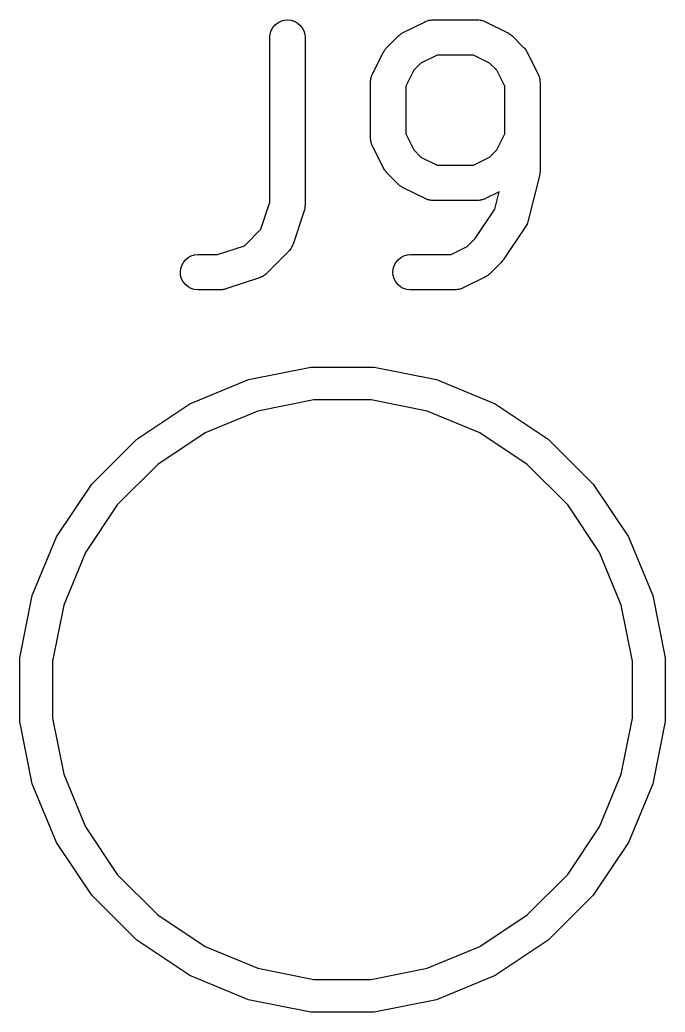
# Model space of a CAD drawing. Extents: x 4.1 to 76.2, y 7.7 to 62.
# Drawn here: x 51.89 to 54.637, y 34.161 to 38.387 of the extents above; entities that cross this region are included whole.
import ezdxf

# ---------------------------------------------------------------- set-up
doc = ezdxf.new("R2010")
doc.units = 0
doc.layers.add('BLACK', color=7, linetype='CONTINUOUS')

msp = doc.modelspace()

# ---------------------------------------------------------------- linework, layer by layer
at = {"layer": 'BLACK', "linetype": 'CONTINUOUS'}
for p, q in [((52.9771, 38.3659), (52.9885, 38.3751)), ((52.9885, 38.3751), (53.0014, 38.3819)), ((53.0014, 38.3819), (53.0155, 38.386)), ((53.0155, 38.386), (53.03, 38.3873)), ((53.03, 38.3873), (53.0446, 38.3858)), ((53.0446, 38.3858), (53.0586, 38.3815)), ((53.0586, 38.3815), (53.0715, 38.3745)), ((53.0715, 38.3745), (53.0827, 38.3652)), ((53.5198, 38.3318), (53.615, 38.3794)), ((53.615, 38.3794), (53.616, 38.3799)), ((53.616, 38.3799), (53.618, 38.3806)), ((53.618, 38.3806), (53.62, 38.3817)), ((53.62, 38.3817), (53.6249, 38.3832)), ((53.6249, 38.3832), (53.6297, 38.3849)), ((53.6297, 38.3849), (53.6319, 38.3853)), ((53.6319, 38.3853), (53.634, 38.3859)), ((53.634, 38.3859), (53.6391, 38.3864)), ((53.6391, 38.3864), (53.6442, 38.3872)), ((53.6442, 38.3872), (53.6464, 38.3871)), ((53.6464, 38.3871), (53.6486, 38.3873)), ((53.6486, 38.3873), (53.8391, 38.3873)), ((53.8391, 38.3873), (53.8401, 38.3873)), ((53.8401, 38.3873), (53.8423, 38.3871)), ((53.8423, 38.3871), (53.8445, 38.3871)), ((53.8445, 38.3871), (53.8496, 38.3863)), ((53.8496, 38.3863), (53.8546, 38.3857)), ((53.8546, 38.3857), (53.8567, 38.385)), ((53.8567, 38.385), (53.8589, 38.3847)), ((53.8589, 38.3847), (53.8637, 38.3828)), ((53.8637, 38.3828), (53.8686, 38.3813)), ((53.8686, 38.3813), (53.8705, 38.3802)), ((53.8705, 38.3802), (53.8726, 38.3794)), ((53.8726, 38.3794), (53.9678, 38.3318)), ((52.9562, 38.3279), (52.9606, 38.3419)), ((52.9606, 38.3419), (52.9676, 38.3547)), ((52.9676, 38.3547), (52.9771, 38.3659)), ((53.0827, 38.3652), (53.092, 38.3538)), ((53.092, 38.3538), (53.0989, 38.3409)), ((53.0989, 38.3409), (53.1031, 38.3269)), ((53.5162, 38.3296), (53.5198, 38.3318)), ((53.9678, 38.3318), (53.9688, 38.3313)), ((53.9688, 38.3313), (53.9723, 38.329)), ((52.9545, 38.3134), (52.9562, 38.3279)), ((52.9545, 38.3123), (52.9545, 38.3134)), ((52.9545, 37.6102), (52.9545, 38.3123)), ((53.1031, 38.3269), (53.1045, 38.3123)), ((53.1045, 38.3123), (53.1045, 37.5981)), ((53.4527, 38.2701), (53.5003, 38.3178)), ((53.5003, 38.3178), (53.501, 38.3185)), ((53.501, 38.3185), (53.5043, 38.3211)), ((53.5043, 38.3211), (53.5074, 38.324)), ((53.5074, 38.324), (53.51, 38.3257)), ((53.51, 38.3257), (53.5125, 38.3276)), ((53.5125, 38.3276), (53.5162, 38.3296)), ((53.9723, 38.329), (53.976, 38.327)), ((53.976, 38.327), (53.9784, 38.3251)), ((53.9784, 38.3251), (53.981, 38.3234)), ((53.981, 38.3234), (53.9841, 38.3204)), ((53.9841, 38.3204), (53.9873, 38.3178)), ((53.9873, 38.3178), (54.0349, 38.2701)), ((53.391, 38.1554), (53.4386, 38.2506)), ((53.4386, 38.2506), (53.4391, 38.2516)), ((53.4391, 38.2516), (53.4414, 38.2551)), ((53.4414, 38.2551), (53.4434, 38.2588)), ((53.4434, 38.2588), (53.4454, 38.2612)), ((53.4454, 38.2612), (53.4471, 38.2639)), ((53.4471, 38.2639), (53.45, 38.2669)), ((53.45, 38.2669), (53.4527, 38.2701)), ((54.0349, 38.2701), (54.0357, 38.2694)), ((54.0357, 38.2694), (54.0383, 38.2661)), ((54.0383, 38.2661), (54.0412, 38.263)), ((54.0412, 38.263), (54.0429, 38.2604)), ((54.0429, 38.2604), (54.0448, 38.2579)), ((54.0448, 38.2579), (54.0467, 38.2542)), ((54.0467, 38.2542), (54.049, 38.2506)), ((54.049, 38.2506), (54.0966, 38.1554)), ((53.6663, 38.2373), (53.5978, 38.2031)), ((53.8213, 38.2373), (53.6663, 38.2373)), ((53.8899, 38.2031), (53.8213, 38.2373)), ((53.5674, 38.1727), (53.5331, 38.1042)), ((53.5978, 38.2031), (53.5674, 38.1727)), ((53.9203, 38.1727), (53.8899, 38.2031)), ((53.9545, 38.1042), (53.9203, 38.1727)), ((53.3831, 38.1229), (53.3834, 38.1251)), ((53.3831, 38.1219), (53.3831, 38.1229)), ((53.3831, 37.8838), (53.3831, 38.1219)), ((53.3833, 38.1273), (53.3842, 38.1324)), ((53.3834, 38.1251), (53.3833, 38.1273)), ((53.3842, 38.1324), (53.3847, 38.1375)), ((53.3847, 38.1375), (53.3854, 38.1396)), ((53.3854, 38.1396), (53.3858, 38.1417)), ((53.3858, 38.1417), (53.3876, 38.1465)), ((53.3876, 38.1465), (53.3892, 38.1514)), ((53.3892, 38.1514), (53.3902, 38.1533)), ((53.3902, 38.1533), (53.391, 38.1554)), ((54.0966, 38.1554), (54.0971, 38.1545)), ((54.0971, 38.1545), (54.0978, 38.1524)), ((54.0978, 38.1524), (54.0989, 38.1504)), ((54.0989, 38.1504), (54.1003, 38.1455)), ((54.1003, 38.1455), (54.1021, 38.1407)), ((54.1021, 38.1407), (54.1025, 38.1385)), ((54.1025, 38.1385), (54.1031, 38.1364)), ((54.1031, 38.1364), (54.1036, 38.1313)), ((54.1036, 38.1313), (54.1044, 38.1263)), ((54.1044, 38.1263), (54.1043, 38.1241)), ((54.1043, 38.1241), (54.1045, 38.1219)), ((54.1045, 38.1219), (54.1045, 37.7409)), ((53.5331, 38.1042), (53.5331, 37.9015)), ((53.9545, 37.9015), (53.9545, 38.1042)), ((53.3833, 37.8816), (53.3831, 37.8838)), ((53.3832, 37.8794), (53.3833, 37.8816)), ((53.384, 37.8743), (53.3832, 37.8794)), ((53.3845, 37.8692), (53.384, 37.8743)), ((53.3852, 37.8671), (53.3845, 37.8692)), ((53.3855, 37.8649), (53.3852, 37.8671)), ((53.5331, 37.9015), (53.5674, 37.833)), ((53.9203, 37.833), (53.9545, 37.9015)), ((53.3873, 37.8601), (53.3855, 37.8649)), ((53.3888, 37.8552), (53.3873, 37.8601)), ((53.3898, 37.8532), (53.3888, 37.8552)), ((53.3906, 37.8512), (53.3898, 37.8532)), ((53.391, 37.8502), (53.3906, 37.8512)), ((53.4386, 37.755), (53.391, 37.8502)), ((53.5674, 37.833), (53.5978, 37.8025)), ((53.8899, 37.8025), (53.9203, 37.833)), ((53.5978, 37.8025), (53.6663, 37.7683)), ((53.8213, 37.7683), (53.8899, 37.8025)), ((53.4409, 37.7514), (53.4386, 37.755)), ((53.4428, 37.7477), (53.4409, 37.7514)), ((53.4448, 37.7452), (53.4428, 37.7477)), ((53.4464, 37.7426), (53.4448, 37.7452)), ((53.4493, 37.7395), (53.4464, 37.7426)), ((53.4519, 37.7362), (53.4493, 37.7395)), ((53.6663, 37.7683), (53.8213, 37.7683)), ((54.1045, 37.7399), (54.1044, 37.7385)), ((54.1045, 37.7409), (54.1045, 37.7399)), ((53.4527, 37.7355), (53.4519, 37.7362)), ((53.5003, 37.6879), (53.4527, 37.7355)), ((54.1023, 37.7227), (54.0547, 37.5322)), ((54.1025, 37.724), (54.1023, 37.7227)), ((54.1029, 37.7253), (54.1025, 37.724)), ((54.1036, 37.7313), (54.1029, 37.7253)), ((54.1044, 37.7372), (54.1036, 37.7313)), ((54.1044, 37.7385), (54.1044, 37.7372)), ((53.5036, 37.6852), (53.5003, 37.6879)), ((53.5066, 37.6823), (53.5036, 37.6852)), ((53.5092, 37.6806), (53.5066, 37.6823)), ((53.5116, 37.6786), (53.5092, 37.6806)), ((53.5153, 37.6766), (53.5116, 37.6786)), ((53.5189, 37.6743), (53.5153, 37.6766)), ((53.5198, 37.6738), (53.5189, 37.6743)), ((53.615, 37.6262), (53.5198, 37.6738)), ((53.9308, 37.6553), (53.8726, 37.6262)), ((53.9123, 37.5812), (53.9308, 37.6553)), ((53.6171, 37.6254), (53.615, 37.6262)), ((53.619, 37.6244), (53.6171, 37.6254)), ((53.6239, 37.6228), (53.619, 37.6244)), ((53.6287, 37.621), (53.6239, 37.6228)), ((53.6309, 37.6206), (53.6287, 37.621)), ((53.633, 37.6199), (53.6309, 37.6206)), ((53.6381, 37.6194), (53.633, 37.6199)), ((53.6431, 37.6185), (53.6381, 37.6194)), ((53.6453, 37.6185), (53.6431, 37.6185)), ((53.6475, 37.6183), (53.6453, 37.6185)), ((53.6486, 37.6183), (53.6475, 37.6183)), ((53.8391, 37.6183), (53.6486, 37.6183)), ((53.8412, 37.6185), (53.8391, 37.6183)), ((53.8435, 37.6184), (53.8412, 37.6185)), ((53.8485, 37.6192), (53.8435, 37.6184)), ((53.8536, 37.6197), (53.8485, 37.6192)), ((53.8557, 37.6204), (53.8536, 37.6197)), ((53.8579, 37.6207), (53.8557, 37.6204)), ((53.8627, 37.6225), (53.8579, 37.6207)), ((53.8676, 37.624), (53.8627, 37.6225)), ((53.8696, 37.625), (53.8676, 37.624)), ((53.8717, 37.6257), (53.8696, 37.625)), ((53.8726, 37.6262), (53.8717, 37.6257)), ((52.9164, 37.4957), (52.9545, 37.6102)), ((53.1007, 37.5743), (53.0531, 37.4315)), ((53.1016, 37.5784), (53.1007, 37.5743)), ((53.1029, 37.5825), (53.1016, 37.5784)), ((53.1032, 37.5856), (53.1029, 37.5825)), ((53.1039, 37.5886), (53.1032, 37.5856)), ((53.104, 37.5928), (53.1039, 37.5886)), ((53.1045, 37.597), (53.104, 37.5928)), ((53.1045, 37.5981), (53.1045, 37.597)), ((53.8284, 37.4554), (53.9123, 37.5812)), ((54.0544, 37.5312), (54.0527, 37.5265)), ((54.0547, 37.5322), (54.0544, 37.5312)), ((52.8462, 37.4255), (52.9164, 37.4957)), ((54.0443, 37.5088), (53.9491, 37.366)), ((54.0467, 37.5133), (54.0443, 37.5088)), ((54.0493, 37.5175), (54.0467, 37.5133)), ((54.0501, 37.5197), (54.0493, 37.5175)), ((54.0512, 37.5217), (54.0501, 37.5197)), ((54.0527, 37.5265), (54.0512, 37.5217)), ((53.7946, 37.4216), (53.8284, 37.4554)), ((52.7316, 37.3873), (52.8462, 37.4255)), ((53.0349, 37.4022), (52.9397, 37.3069)), ((53.0363, 37.4039), (53.0349, 37.4022)), ((53.038, 37.4054), (53.0363, 37.4039)), ((53.041, 37.4095), (53.038, 37.4054)), ((53.0442, 37.4135), (53.041, 37.4095)), ((53.0453, 37.4154), (53.0442, 37.4135)), ((53.0466, 37.4172), (53.0453, 37.4154)), ((53.0487, 37.4219), (53.0466, 37.4172)), ((53.0511, 37.4264), (53.0487, 37.4219)), ((53.0518, 37.4285), (53.0511, 37.4264)), ((53.0527, 37.4305), (53.0518, 37.4285)), ((53.0531, 37.4315), (53.0527, 37.4305)), ((53.7261, 37.3873), (53.7946, 37.4216)), ((52.5864, 37.3543), (52.5957, 37.3656)), ((52.5957, 37.3656), (52.6071, 37.3748)), ((52.6071, 37.3748), (52.62, 37.3817)), ((52.62, 37.3817), (52.634, 37.3859)), ((52.634, 37.3859), (52.6486, 37.3873)), ((52.6486, 37.3873), (52.7316, 37.3873)), ((53.4912, 37.3543), (53.5005, 37.3656)), ((53.5005, 37.3656), (53.5118, 37.3748)), ((53.5118, 37.3748), (53.5248, 37.3817)), ((53.5248, 37.3817), (53.5388, 37.3859)), ((53.5388, 37.3859), (53.5533, 37.3873)), ((53.5533, 37.3873), (53.7261, 37.3873)), ((53.944, 37.3598), (53.9397, 37.3545)), ((53.9485, 37.3651), (53.944, 37.3598)), ((53.949, 37.3659), (53.9485, 37.3651)), ((53.9491, 37.366), (53.949, 37.3659)), ((53.949, 37.3659), (53.949, 37.3659)), ((53.949, 37.3659), (53.949, 37.3659)), ((52.5736, 37.3129), (52.5751, 37.3274)), ((52.5751, 37.3274), (52.5794, 37.3414)), ((52.5794, 37.3414), (52.5864, 37.3543)), ((53.4783, 37.3129), (53.4799, 37.3274)), ((53.4799, 37.3274), (53.4842, 37.3414)), ((53.4842, 37.3414), (53.4912, 37.3543)), ((53.9397, 37.3545), (53.8921, 37.3069)), ((52.5749, 37.2983), (52.5736, 37.3129)), ((52.579, 37.2842), (52.5749, 37.2983)), ((52.5858, 37.2713), (52.579, 37.2842)), ((52.9104, 37.2888), (52.7675, 37.2412)), ((52.9124, 37.2897), (52.9104, 37.2888)), ((52.9145, 37.2903), (52.9124, 37.2897)), ((52.9191, 37.2927), (52.9145, 37.2903)), ((52.9238, 37.2948), (52.9191, 37.2927)), ((52.9256, 37.296), (52.9238, 37.2948)), ((52.9275, 37.2971), (52.9256, 37.296)), ((52.9315, 37.3003), (52.9275, 37.2971)), ((52.9357, 37.3032), (52.9315, 37.3003)), ((52.9372, 37.3048), (52.9357, 37.3032)), ((52.939, 37.3062), (52.9372, 37.3048)), ((52.9397, 37.3069), (52.939, 37.3062)), ((53.4797, 37.2983), (53.4783, 37.3129)), ((53.4838, 37.2842), (53.4797, 37.2983)), ((53.4906, 37.2713), (53.4838, 37.2842)), ((53.8726, 37.2929), (53.7774, 37.2453)), ((53.8762, 37.2951), (53.8726, 37.2929)), ((53.8799, 37.2971), (53.8762, 37.2951)), ((53.8823, 37.299), (53.8799, 37.2971)), ((53.885, 37.3007), (53.8823, 37.299)), ((53.888, 37.3036), (53.885, 37.3007)), ((53.8913, 37.3062), (53.888, 37.3036)), ((53.8921, 37.3069), (53.8913, 37.3062)), ((52.595, 37.2599), (52.5858, 37.2713)), ((52.6062, 37.2505), (52.595, 37.2599)), ((52.619, 37.2434), (52.6062, 37.2505)), ((52.633, 37.239), (52.619, 37.2434)), ((52.6475, 37.2373), (52.633, 37.239)), ((52.6486, 37.2373), (52.6475, 37.2373)), ((52.7438, 37.2373), (52.6486, 37.2373)), ((52.748, 37.2378), (52.7438, 37.2373)), ((52.7522, 37.2378), (52.748, 37.2378)), ((52.7553, 37.2385), (52.7522, 37.2378)), ((52.7584, 37.2388), (52.7553, 37.2385)), ((52.7624, 37.24), (52.7584, 37.2388)), ((52.7665, 37.2409), (52.7624, 37.24)), ((52.7675, 37.2412), (52.7665, 37.2409)), ((53.4998, 37.2599), (53.4906, 37.2713)), ((53.511, 37.2505), (53.4998, 37.2599)), ((53.5238, 37.2434), (53.511, 37.2505)), ((53.5377, 37.239), (53.5238, 37.2434)), ((53.5523, 37.2373), (53.5377, 37.239)), ((53.5533, 37.2373), (53.5523, 37.2373)), ((53.7438, 37.2373), (53.5533, 37.2373)), ((53.746, 37.2376), (53.7438, 37.2373)), ((53.7482, 37.2375), (53.746, 37.2376)), ((53.7533, 37.2383), (53.7482, 37.2375)), ((53.7584, 37.2388), (53.7533, 37.2383)), ((53.7605, 37.2394), (53.7584, 37.2388)), ((53.7627, 37.2398), (53.7605, 37.2394)), ((53.7675, 37.2415), (53.7627, 37.2398)), ((53.7724, 37.243), (53.7675, 37.2415)), ((53.7743, 37.244), (53.7724, 37.243)), ((53.7764, 37.2448), (53.7743, 37.244)), ((53.7774, 37.2453), (53.7764, 37.2448)), ((52.8632, 36.8552), (53.1285, 36.908)), ((53.1285, 36.908), (53.3991, 36.908)), ((53.3991, 36.908), (53.6644, 36.8552)), ((52.6133, 36.7517), (52.8632, 36.8552)), ((53.6644, 36.8552), (53.9143, 36.7517)), ((53.1423, 36.7686), (52.9038, 36.7212)), ((53.3853, 36.7686), (53.1423, 36.7686)), ((53.6238, 36.7212), (53.3853, 36.7686)), ((52.3883, 36.6014), (52.6133, 36.7517)), ((53.9143, 36.7517), (54.1393, 36.6014)), ((52.9038, 36.7212), (52.6793, 36.6282)), ((53.8483, 36.6282), (53.6238, 36.7212)), ((52.197, 36.4101), (52.3883, 36.6014)), ((52.6793, 36.6282), (52.4772, 36.4931)), ((54.0504, 36.4931), (53.8483, 36.6282)), ((54.1393, 36.6014), (54.3306, 36.4101)), ((52.4772, 36.4931), (52.3053, 36.3212)), ((54.2223, 36.3212), (54.0504, 36.4931)), ((52.0467, 36.1851), (52.197, 36.4101)), ((54.3306, 36.4101), (54.4809, 36.1851)), ((52.3053, 36.3212), (52.1702, 36.1191)), ((54.3574, 36.1191), (54.2223, 36.3212)), ((51.9432, 35.9352), (52.0467, 36.1851)), ((54.4809, 36.1851), (54.5844, 35.9352)), ((52.1702, 36.1191), (52.0772, 35.8946)), ((54.4504, 35.8946), (54.3574, 36.1191)), ((51.8904, 35.6699), (51.9432, 35.9352)), ((54.5844, 35.9352), (54.6372, 35.6699)), ((52.0772, 35.8946), (52.0298, 35.6561)), ((54.4978, 35.6561), (54.4504, 35.8946)), ((51.8904, 35.3993), (51.8904, 35.6699)), ((54.6372, 35.6699), (54.6372, 35.3993)), ((52.0298, 35.6561), (52.0298, 35.4131)), ((54.4978, 35.4131), (54.4978, 35.6561)), ((51.9432, 35.134), (51.8904, 35.3993)), ((52.0298, 35.4131), (52.0772, 35.1746)), ((54.4504, 35.1746), (54.4978, 35.4131)), ((54.6372, 35.3993), (54.5844, 35.134)), ((52.0772, 35.1746), (52.1702, 34.9501)), ((54.3574, 34.9501), (54.4504, 35.1746)), ((52.0467, 34.8841), (51.9432, 35.134)), ((54.5844, 35.134), (54.4809, 34.8841)), ((52.1702, 34.9501), (52.3053, 34.748)), ((54.2223, 34.748), (54.3574, 34.9501)), ((52.197, 34.6591), (52.0467, 34.8841)), ((54.4809, 34.8841), (54.3306, 34.6591)), ((52.3053, 34.748), (52.4772, 34.5761)), ((54.0504, 34.5761), (54.2223, 34.748)), ((52.3883, 34.4678), (52.197, 34.6591)), ((54.3306, 34.6591), (54.1393, 34.4678)), ((52.4772, 34.5761), (52.6793, 34.441)), ((53.8483, 34.441), (54.0504, 34.5761)), ((52.6133, 34.3175), (52.3883, 34.4678)), ((54.1393, 34.4678), (53.9143, 34.3175)), ((52.6793, 34.441), (52.9038, 34.348)), ((53.6238, 34.348), (53.8483, 34.441)), ((52.8632, 34.214), (52.6133, 34.3175)), ((52.9038, 34.348), (53.1423, 34.3006)), ((53.3853, 34.3006), (53.6238, 34.348)), ((53.9143, 34.3175), (53.6644, 34.214)), ((53.1423, 34.3006), (53.3853, 34.3006)), ((53.1285, 34.1612), (52.8632, 34.214)), ((53.6644, 34.214), (53.3991, 34.1612)), ((53.3991, 34.1612), (53.1285, 34.1612))]:
    msp.add_line(p, q, dxfattribs=at)

doc.saveas('drawing.dxf')
